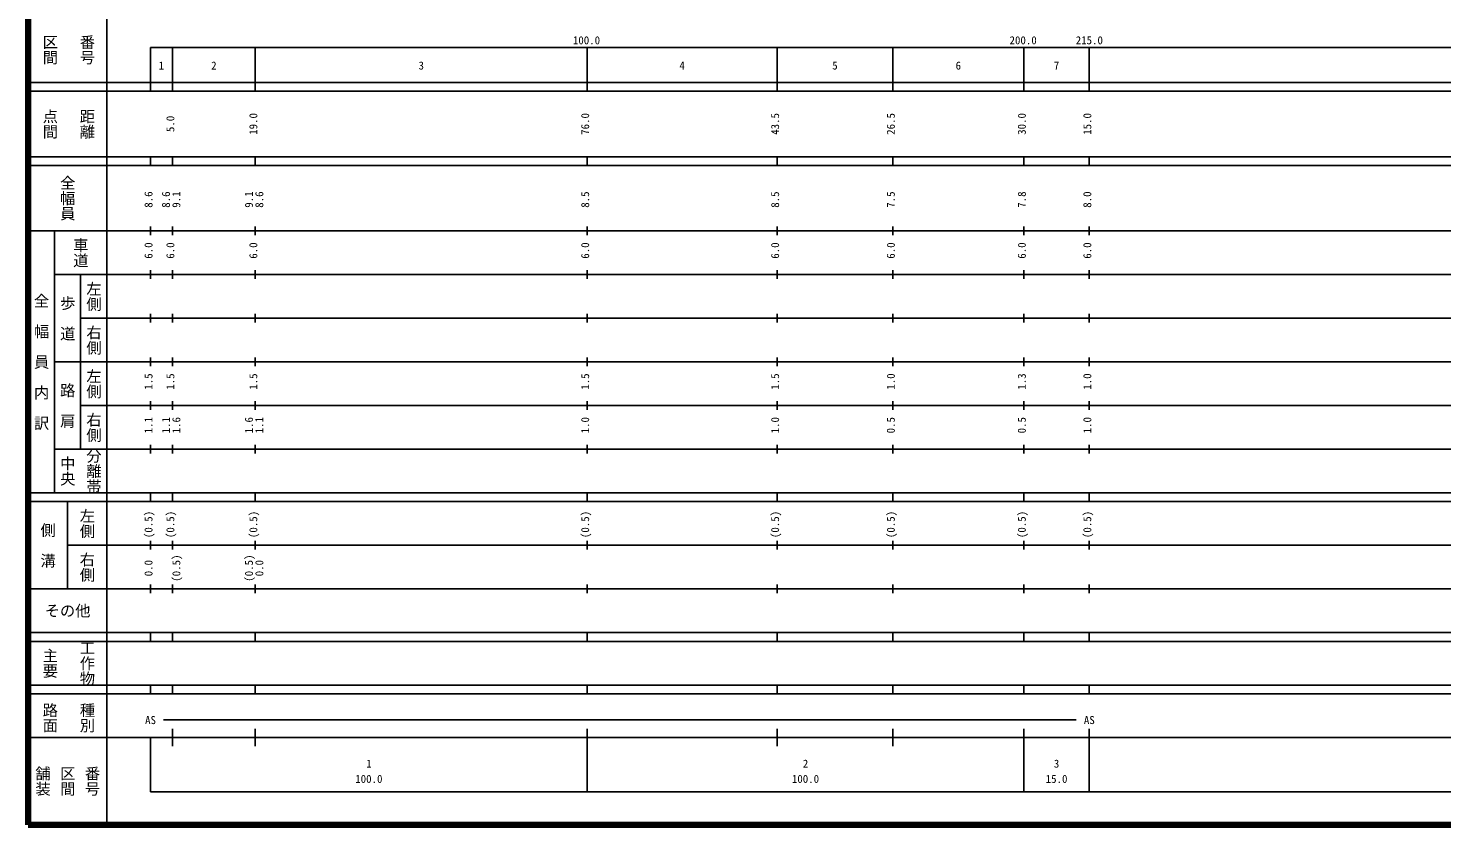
# Model space of a CAD drawing. Units: millimetres on the paper, enlarged 1000 times. Extents: x 40000 to 680000, y 20000 to 380000.
# Drawn here: x 40000 to 363711, y 20000 to 202409 of the extents above; entities that cross this region are included whole.
import ezdxf
from ezdxf.enums import TextEntityAlignment as Align

# ---------------------------------------------------------------- set-up
doc = ezdxf.new("R2010")
doc.units = ezdxf.units.MM
doc.header["$LTSCALE"] = 1000
doc.layers.add('M-TTL', color=2, linetype='Continuous', lineweight=140)
doc.layers.add('M-TTL-BAND', color=7, linetype='Continuous', lineweight=25)
doc.styles.add('@ＭＳ ゴシック', font='')
doc.styles.add('ＭＳ ゴシック', font='')
doc.styles.get('@ＭＳ ゴシック').set_extended_font_data('@MS Gothic')
doc.styles.get('ＭＳ ゴシック').set_extended_font_data('MS Gothic')

msp = doc.modelspace()

# ---------------------------------------------------------------- linework, layer by layer
at = {"layer": 'M-TTL'}
for p, q in [((40000, 380000), (40000, 20000)), ((40000, 20000), (680000, 20000))]:
    msp.add_line(p, q, dxfattribs=at)
at = {"layer": 'M-TTL-BAND'}
for p, q in [((58000, 370000), (58000, 20000)), ((68000, 198000), (579000, 198000)), ((68000, 198000), (68000, 188000)), ((73000, 188000), (73000, 198000)), ((92000, 188000), (92000, 198000)), ((168000, 188000), (168000, 198000)), ((211500, 188000), (211500, 198000)), ((238000, 188000), (238000, 198000)), ((268000, 188000), (268000, 198000)), ((283000, 188000), (283000, 198000)), ((40000, 190000), (579000, 190000)), ((40000, 188000), (579000, 188000)), ((40000, 173000), (579000, 173000)), ((68000, 171000), (68000, 173000)), ((73000, 171000), (73000, 173000)), ((92000, 171000), (92000, 173000)), ((168000, 171000), (168000, 173000)), ((211500, 171000), (211500, 173000)), ((238000, 171000), (238000, 173000)), ((268000, 171000), (268000, 173000)), ((283000, 171000), (283000, 173000)), ((40000, 171000), (579000, 171000)), ((40000, 156000), (579000, 156000)), ((46000, 96000), (46000, 156000)), ((68000, 155000), (68000, 157000)), ((73000, 155000), (73000, 157000)), ((92000, 155000), (92000, 157000)), ((168000, 155000), (168000, 157000)), ((211500, 155000), (211500, 157000)), ((238000, 155000), (238000, 157000)), ((268000, 155000), (268000, 157000)), ((283000, 155000), (283000, 157000)), ((46000, 146000), (579000, 146000)), ((52000, 146000), (52000, 106000)), ((68000, 145000), (68000, 147000)), ((73000, 145000), (73000, 147000)), ((92000, 145000), (92000, 147000)), ((168000, 145000), (168000, 147000)), ((211500, 145000), (211500, 147000)), ((238000, 145000), (238000, 147000)), ((268000, 145000), (268000, 147000)), ((283000, 145000), (283000, 147000)), ((52000, 136000), (579000, 136000)), ((68000, 135000), (68000, 137000)), ((73000, 135000), (73000, 137000)), ((92000, 135000), (92000, 137000)), ((168000, 135000), (168000, 137000)), ((211500, 135000), (211500, 137000)), ((238000, 135000), (238000, 137000)), ((268000, 135000), (268000, 137000)), ((283000, 135000), (283000, 137000)), ((68000, 125000), (68000, 127000)), ((73000, 125000), (73000, 127000)), ((92000, 125000), (92000, 127000)), ((168000, 125000), (168000, 127000)), ((211500, 125000), (211500, 127000)), ((238000, 125000), (238000, 127000)), ((268000, 125000), (268000, 127000)), ((283000, 125000), (283000, 127000)), ((46000, 126000), (579000, 126000)), ((68000, 115000), (68000, 117000)), ((73000, 115000), (73000, 117000)), ((92000, 115000), (92000, 117000)), ((168000, 115000), (168000, 117000)), ((211500, 115000), (211500, 117000)), ((238000, 115000), (238000, 117000)), ((268000, 115000), (268000, 117000)), ((283000, 115000), (283000, 117000)), ((52000, 116000), (579000, 116000)), ((68000, 105000), (68000, 107000)), ((73000, 105000), (73000, 107000)), ((92000, 105000), (92000, 107000)), ((168000, 105000), (168000, 107000)), ((211500, 105000), (211500, 107000)), ((238000, 105000), (238000, 107000)), ((268000, 105000), (268000, 107000)), ((283000, 105000), (283000, 107000)), ((46000, 106000), (579000, 106000)), ((40000, 96000), (579000, 96000)), ((40000, 94000), (579000, 94000)), ((49000, 94000), (49000, 74000)), ((68000, 94000), (68000, 96000)), ((73000, 94000), (73000, 96000)), ((92000, 94000), (92000, 96000)), ((168000, 94000), (168000, 96000)), ((211500, 94000), (211500, 96000)), ((238000, 94000), (238000, 96000)), ((268000, 94000), (268000, 96000)), ((283000, 94000), (283000, 96000)), ((68000, 83000), (68000, 85000)), ((73000, 83000), (73000, 85000)), ((92000, 83000), (92000, 85000)), ((168000, 83000), (168000, 85000)), ((211500, 83000), (211500, 85000)), ((238000, 83000), (238000, 85000)), ((268000, 83000), (268000, 85000)), ((283000, 83000), (283000, 85000)), ((49000, 84000), (579000, 84000)), ((68000, 73000), (68000, 75000)), ((73000, 73000), (73000, 75000)), ((92000, 73000), (92000, 75000)), ((168000, 73000), (168000, 75000)), ((211500, 73000), (211500, 75000)), ((238000, 73000), (238000, 75000)), ((268000, 73000), (268000, 75000)), ((283000, 73000), (283000, 75000)), ((40000, 74000), (579000, 74000)), ((40000, 64000), (579000, 64000)), ((40000, 62000), (579000, 62000)), ((68000, 62000), (68000, 64000)), ((73000, 62000), (73000, 64000)), ((92000, 62000), (92000, 64000)), ((168000, 62000), (168000, 64000)), ((211500, 62000), (211500, 64000)), ((238000, 62000), (238000, 64000)), ((268000, 62000), (268000, 64000)), ((283000, 62000), (283000, 64000)), ((40000, 52000), (579000, 52000)), ((68000, 50000), (68000, 52000)), ((73000, 50000), (73000, 52000)), ((92000, 50000), (92000, 52000)), ((168000, 50000), (168000, 52000)), ((211500, 50000), (211500, 52000)), ((238000, 50000), (238000, 52000)), ((268000, 50000), (268000, 52000)), ((283000, 50000), (283000, 52000)), ((40000, 50000), (579000, 50000)), ((71000, 44000), (280000, 44000)), ((40000, 40000), (579000, 40000)), ((68000, 40000), (68000, 27500)), ((73000, 38000), (73000, 42000)), ((92000, 38000), (92000, 42000)), ((168000, 27500), (168000, 42000)), ((211500, 38000), (211500, 42000)), ((238000, 38000), (238000, 42000)), ((268000, 27500), (268000, 42000)), ((283000, 27500), (283000, 42000)), ((68000, 27500), (579000, 27500))]:
    msp.add_line(p, q, dxfattribs=at)

# ---------------------------------------------------------------- texts
at = {"layer": 'M-TTL-BAND', "style": '@ＭＳ ゴシック'}
for s, p in [('番号', (53500, 197500)), ('区間', (45000, 197500)), ('点間', (45000, 180500)), ('距離', (53500, 180500)), ('全幅員', (49000, 163500)), ('車道', (52000, 151000)), ('左側', (55000, 141000)), ('全\u3000幅\u3000員\u3000内\u3000訳', (43000, 126000)), ('歩\u3000道', (49000, 136000)), ('右側', (55000, 131000)), ('左側', (55000, 121000)), ('路\u3000肩', (49000, 116000)), ('右側', (55000, 111000)), ('中央', (49000, 101000)), ('分離帯', (55000, 101000)), ('左側', (53500, 89000)), ('側\u3000溝', (44500, 84000)), ('右側', (53500, 79000)), ('工作物', (53500, 57000)), ('主要', (45000, 57000)), ('路面', (45000, 44500)), ('種別', (53500, 44500)), ('舗装', (43333, 30000)), ('区間', (49000, 30000)), ('番号', (54667, 30000))]:
    msp.add_text(s, height=2566, rotation=270, dxfattribs=at).set_placement(p, align=Align.MIDDLE_CENTER)
at = {"layer": 'M-TTL-BAND', "style": 'ＭＳ ゴシック'}
for s, p in [('100.0', (167844, 198195)), ('200.0', (267844, 198195)), ('215.0', (283000, 198195)), ('1', (70500, 192405)), ('2', (82500, 192405)), ('3', (130000, 192405)), ('4', (189750, 192405)), ('5', (224750, 192405)), ('6', (253000, 192405)), ('7', (275500, 192405)), ('AS', (68000, 42500)), ('AS', (283000, 42500)), ('1', (118000, 32523)), ('2', (218000, 32523)), ('3', (275500, 32523)), ('100.0', (118000, 29033)), ('100.0', (218000, 29033)), ('15.0', (275500, 29033))]:
    msp.add_text(s, height=1833, dxfattribs=at).set_placement(p, align=Align.BOTTOM_CENTER)
for s, p in [('5.0', (74000, 180500)), ('19.0', (93000, 180500)), ('76.0', (169000, 180500)), ('43.5', (212500, 180500)), ('26.5', (239000, 180500)), ('30.0', (269000, 180500)), ('15.0', (284000, 180500)), ('8.6', (69000, 163174)), ('8.6', (73000, 163174)), ('9.1', (75370, 163174)), ('9.1', (92000, 163174)), ('8.6', (94370, 163174)), ('8.5', (169000, 163174)), ('8.5', (212500, 163174)), ('7.5', (239000, 163174)), ('7.8', (269000, 163174)), ('8.0', (284000, 163174)), ('6.0', (69000, 151500)), ('6.0', (74000, 151500)), ('6.0', (93000, 151500)), ('6.0', (169000, 151500)), ('6.0', (212500, 151500)), ('6.0', (239000, 151500)), ('6.0', (269000, 151500)), ('6.0', (284000, 151500)), ('1.5', (69000, 121500)), ('1.5', (74000, 121500)), ('1.5', (93000, 121500)), ('1.5', (169000, 121500)), ('1.5', (212500, 121500)), ('1.0', (239000, 121500)), ('1.3', (269000, 121500)), ('1.0', (284000, 121500)), ('1.1', (69000, 111500)), ('1.1', (73000, 111500)), ('1.6', (75370, 111500)), ('1.6', (92000, 111500)), ('1.1', (94370, 111500)), ('1.0', (169000, 111500)), ('1.0', (212500, 111500)), ('0.5', (239000, 111500)), ('0.5', (269000, 111500)), ('1.0', (284000, 111500)), ('(0.5)', (69000, 88764)), ('(0.5)', (74000, 88764)), ('(0.5)', (93000, 88764)), ('(0.5)', (169000, 88764)), ('(0.5)', (212500, 88764)), ('(0.5)', (239000, 88764)), ('(0.5)', (269000, 88764)), ('(0.5)', (284000, 88764)), ('(0.5)', (75370, 78764)), ('(0.5)', (92000, 78764)), ('0.0', (69000, 78764)), ('0.0', (94370, 78764))]:
    msp.add_text(s, height=1833, rotation=90, dxfattribs=at).set_placement(p, align=Align.BOTTOM_CENTER)
msp.add_text('その他', height=2566, dxfattribs=at).set_placement((49000, 69000), align=Align.MIDDLE_CENTER)

doc.saveas('drawing.dxf')
